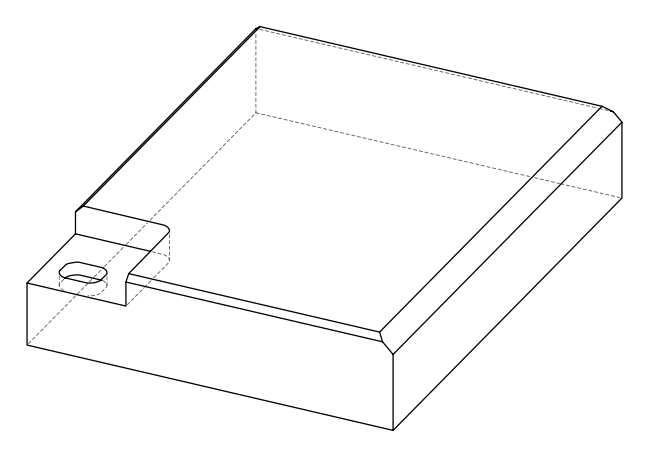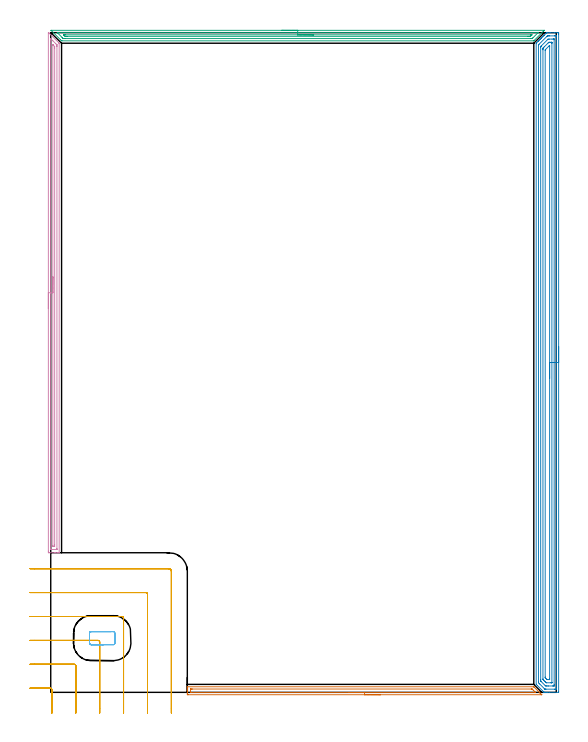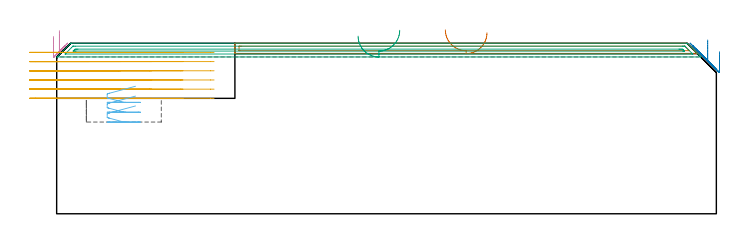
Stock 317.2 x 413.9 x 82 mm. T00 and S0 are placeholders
(PLAN: 6 operations, 1 tool changes, 44.9 min)
(1 AREA_MILL | FG_CHAMFER_SURFACE | UGT0205_001 | 3.71 min | 2863 mm3)
(2 AREA_MILL_1 | FG_CHAMFER_SURFACE_1 | UGT0205_001 | 16.77 min | 41057 mm3)
(3 AREA_MILL_2 | FG_CHAMFER_SURFACE_2 | UGT0205_001 | 7.45 min | 6655 mm3)
(4 AREA_MILL_3 | FG_CHAMFER_SURFACE_3 | UGT0205_001 | 7.94 min | 7552 mm3)
(5 MILL_CORNER_NOTCH_RECTANGULAR | CORNER_NOTCH_RECTANGULAR | UGT0201_136 | Follow Part, ap 5, ae 75% | 8.36 min | 198045 mm3)
(6 MILL_RECTANGULAR_POCKET | POCKET_RECTANGULAR_STRAIGHT | UGT0201_136 | Follow Part, ap 5, ae 75% | 0.65 min | 10354 mm3)
(TOOL UGT0205_001 | Chamfer Mill 20 x 3 x 45 deg. | D20 FL50 Z2)
(TOOL UGT0201_136 | Carbide End Mill 20.0 | D20 FL30 Z4)
(OP 1 AREA_MILL)
G17 G21 G94 G90
T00 M6
G54
G17 G0 G90 X206.9 Y-1.5 S1061 M3
G43 Z92. H0
Z87.
G94 G1 X206.862 Z86.128 F250.
X206.748 Z85.264
X206.559 Z84.412
X206.297 Z83.58
X205.963 Z82.774
X205.56 Z82.
X205.092 Z81.264
X204.56 Z80.572
X203.971 Z79.929
X203.328 Z79.34
X202.636 Z78.808
X201.9 Z78.34
X201.126 Z77.937
X200.32 Z77.603
X199.488 Z77.341
X198.637 Z77.152
X197.772 Z77.038
X196.9 Z77.
X86.298
X85.975 Y-1.497 Z77.001
X85.71 Y-1.493 Z77.003
X85.7 Y-1.18 Z77.315
Y-0.893 Z77.602
Y-0.308 Z78.186
Y0.266 Z78.763
Y0.564 Z79.061
Y1.138 Z79.635
Y1.436 Z79.932
Y2.032 Z80.532
Y2.308 Z80.807
Y3.18 Z81.679
Y3.282 Z81.781
X85.704 Y3.393 Z81.885
X85.71 Y3.498 Z81.988
X85.852 Y3.5 Z82.
X303.042
X303.095 Y3.495 Z81.991
X303.122 Y3.476 Z81.972
X303.249 Y3.352 Z81.851
X306.474 Y0.128 Z78.624
X306.61 Y-0.009 Z78.489
X306.769 Y-0.168 Z78.33
X306.91 Y-0.308 Z78.187
X307.056 Y-0.455 Z78.043
X307.196 Y-0.595 Z77.903
X307.347 Y-0.744 Z77.751
X307.839 Y-1.239 Z77.261
X308.047 Y-1.446 Z77.053
X308.096 Y-1.496 Z77.002
Y-1.498 Z77.
Y-1.499 Z76.999
X196.9 Y-1.5 Z77.
Y-0.086 Z78.414
X88.082 Y-0.085 Z78.415
X87.854 Y-0.084 Z78.416
X87.742 Y-0.081 Z78.419
X87.719 Y-0.079 Z78.421
X87.71 Y-0.071 Z78.429
X87.707 Y-0.049 Z78.451
X87.701 Y0.064 Z78.564
Y1.809 Z80.309
X87.705 Y1.934 Z80.434
X87.71 Y2.033 Z80.533
X87.718 Y2.079 Z80.579
X87.751 Y2.08 Z80.58
X88.082 Y2.084 Z80.584
X88.31 Y2.085 Z80.585
X88.974 Y2.086 Z80.586
X301.486 Y2.085 Z80.585
X301.818 Y2.083 Z80.583
X301.983 Y2.079 Z80.579
X302.062 Y2.076 Z80.576
X302.15 Y1.995 Z80.495
X302.714 Y1.436 Z79.936
X303.042 Y1.109 Z79.609
X303.586 Y0.564 Z79.064
X303.934 Y0.216 Z78.716
X304.189 Y-0.046 Z78.454
X304.214 Y-0.075 Z78.425
X304.215 Y-0.079 Z78.421
X304.203 Y-0.081 Z78.419
X304.114 Y-0.084 Z78.416
X303.934 Y-0.085 Z78.415
X303.706 Y-0.086 Z78.414
X196.9
X196.028 Z78.452
X195.164 Z78.566
X194.312 Z78.755
X193.48 Z79.017
X192.674 Z79.351
X191.9 Z79.754
X191.164 Z80.223
X190.472 Z80.754
X189.829 Z81.343
X189.24 Z81.986
X188.709 Z82.678
X188.24 Z83.414
X187.837 Z84.188
X187.503 Z84.994
X187.241 Z85.826
X187.052 Z86.678
X186.938 Z87.543
X186.9 Z88.414
G0 Z92.
M5
M2
(OP 2 AREA_MILL_1)
G17 G21 G94 G90
T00 M6
G54
G17 G0 G90 X318.7 Y216.95 S1061 M3
G43 Z92. H0
Z77.9
G94 G1 Y216.912 Z77.028 F250.
Y216.798 Z76.163
Y216.609 Z75.312
Y216.347 Z74.48
Y216.013 Z73.674
Y215.61 Z72.9
Y215.141 Z72.164
Y214.61 Z71.472
Y214.021 Z70.829
Y213.378 Z70.24
Y212.686 Z69.708
Y211.95 Z69.24
Y211.176 Z68.837
Y210.37 Z68.503
Y209.538 Z68.241
Y208.686 Z68.052
Y207.822 Z67.938
Y206.95 Z67.9
Y0.616
X318.695 Y0.168 Z67.903
X318.692 Y0.01 Z67.906
X318.53 Y0. Z68.068
X312.971 Z73.623
X311.544 Z75.052
X311.21 Z75.386
X310.541 Z76.059
X310.117 Z76.483
X309.831 Z76.764
X309.708 Y0.001 Z76.888
X309.589 Y0.01 Z77.007
X309.493 Y0.106 Z77.105
X309.448 Y0.152 Z77.151
X305.334 Y4.265 Z81.264
X304.698 Y4.903 Z81.901
X304.605 Y5.006 Z81.991
X304.6 Y5.082 Z82.
Y407.031
X304.604 Y407.306 Z81.99
X304.777 Y407.478 Z81.821
X304.857 Y407.558 Z81.741
X305.819 Y408.52 Z80.779
X305.924 Y408.626 Z80.672
X306.365 Y409.065 Z80.235
X306.805 Y409.507 Z79.791
X307.011 Y409.711 Z79.589
X307.067 Y409.767 Z79.533
X307.686 Y410.388 Z78.91
X307.904 Y410.604 Z78.696
X308.567 Y411.269 Z78.029
X308.758 Y411.458 Z77.842
X308.797 Y411.497 Z77.803
X309.448 Y412.149 Z77.149
X309.604 Y412.304 Z76.996
X310.846 Y413.546 Z75.754
X311.032 Y413.73 Z75.567
X311.2 Y413.89 Z75.399
X311.21 Y413.893 Z75.39
X311.879 Y413.9 Z74.721
X313.306 Z73.291
X316.222 Z70.375
X317.983 Z68.614
X318.257 Y413.896 Z68.34
X318.692 Y413.89 Z67.906
X318.695 Y413.728 Z67.903
X318.699 Y413.284 Z67.901
X318.7 Y412.834 Z67.9
Y206.95
X317.286 Z69.314
X317.285 Y2.494 Z69.315
X317.284 Y2.403 Z69.316
X317.279 Y2.012 Z69.321
X316.889 Y2.003 Z69.711
X316.495 Y2.001 Z70.105
X316.011 Y2. Z70.589
X310.726 Z75.874
X310.329 Y2.002 Z76.271
X310.196 Y2.005 Z76.404
X310.091 Y2.01 Z76.509
X310.035 Y2.026 Z76.565
X309.993 Y2.066 Z76.607
X309.648 Y2.403 Z76.952
X306.805 Y5.245 Z79.795
X306.08 Y5.976 Z80.52
X306.031 Y6.031 Z80.569
X306.021 Y6.078 Z80.579
X306.018 Y6.176 Z80.582
X306.016 Y6.377 Z80.584
X306.014 Y6.778 Z80.586
Y6.869
X306.015 Y406.046 Z80.585
X306.016 Y406.138 Z80.584
X306.019 Y406.237 Z80.581
X306.021 Y406.258 Z80.579
X306.037 Y406.279 Z80.563
X306.075 Y406.321 Z80.525
X306.197 Y406.446 Z80.403
X306.35 Y406.6 Z80.25
X311.247 Y411.497 Z75.353
X311.532 Y411.778 Z75.068
X311.614 Y411.856 Z74.986
X311.646 Y411.884 Z74.954
X311.701 Y411.892 Z74.899
X312.09 Y411.897 Z74.51
X312.574 Y411.9 Z74.026
X312.971 Z73.629
X316.098 Z70.502
X316.495 Y411.899 Z70.105
X316.982 Y411.896 Z69.618
X317.19 Y411.89 Z69.41
X317.279 Y411.862 Z69.321
X317.284 Y411.59 Z69.316
X317.285 Y411.497 Z69.315
X317.286 Y206.95 Z69.314
X315.872 Z70.728
X315.871 Y4.822 Z70.729
X315.866 Y4.189 Z70.734
X315.865 Y4.06 Z70.735
X315.857 Y4.009 Z70.743
X315.796 Y4.004 Z70.804
X315.614 Y4.002 Z70.986
X314.919 Y4. Z71.681
X312.277 Z74.323
X311.396 Y4.001 Z75.205
X311.21 Y4.002 Z75.39
X310.505 Y4.01 Z76.095
X310.329 Y4.172 Z76.271
X310.31 Y4.189 Z76.29
X307.631 Y6.869 Z78.969
X307.574 Y6.929 Z79.026
X307.458 Y7.053 Z79.142
X307.435 Y7.101 Z79.165
X307.433 Y7.125 Z79.167
X307.429 Y7.762 Z79.171
Y8.023
Y404.929
X307.43 Y405.087 Z79.17
X307.433 Y405.165 Z79.167
X307.435 Y405.202 Z79.165
X307.452 Y405.245 Z79.148
X307.568 Y405.365 Z79.032
X307.686 Y405.486 Z78.914
X311.911 Y409.711 Z74.689
X312.003 Y409.799 Z74.597
X312.09 Y409.881 Z74.51
X312.787 Y409.898 Z73.813
X314.547 Y409.9 Z72.053
X315.428 Z71.172
X315.614 Y409.898 Z70.986
X315.8 Y409.893 Z70.8
X315.852 Y409.89 Z70.748
X315.865 Y409.883 Z70.735
X315.867 Y409.867 Z70.733
X315.87 Y409.798 Z70.73
X315.871 Y409.711 Z70.729
X315.872 Y409.45 Z70.728
Y206.95
X314.457 Z72.143
Y6.256
X314.454 Y6.051 Z72.146
X314.452 Y6.017 Z72.148
X314.449 Y6.01 Z72.151
X314.44 Y6.006 Z72.16
X314.388 Y6.002 Z72.212
X314.281 Y6.001 Z72.319
X313.852 Y6. Z72.748
X311.185 Y6.001 Z75.415
X310.973 Y6.01 Z75.627
X310.575 Y6.386 Z76.025
X310.329 Y6.624 Z76.271
X310.08 Y6.869 Z76.52
X309.448 Y7.501 Z77.152
X309.188 Y7.762 Z77.412
X308.921 Y8.037 Z77.679
X308.849 Y8.113 Z77.751
X308.847 Y8.146 Z77.753
X308.845 Y8.222 Z77.755
X308.843 Y8.375 Z77.757
Y403.178
X308.845 Y403.458 Z77.755
X308.849 Y404.065 Z77.751
X308.861 Y404.2 Z77.739
X309.004 Y404.352 Z77.596
X309.669 Y405.021 Z76.931
X312.09 Y407.44 Z74.51
X312.333 Y407.679 Z74.267
X312.547 Y407.886 Z74.053
X312.971 Y407.899 Z73.629
X312.996 Y407.9 Z73.604
X313.852 Z72.748
X314.283 Y407.899 Z72.317
X314.385 Y407.896 Z72.215
X314.434 Y407.891 Z72.166
X314.451 Y407.887 Z72.149
X314.452 Y407.872 Z72.148
X314.455 Y407.769 Z72.145
X314.457 Y407.311 Z72.143
Y407.031
Y206.95
X313.043 Z73.557
Y8.509
X313.042 Y8.364 Z73.558
X313.037 Y8.073 Z73.563
X313.035 Y8.007 Z73.565
X313.031 Y8.006 Z73.569
X313.012 Y8.003 Z73.588
X312.971 Y8.001 Z73.629
X311.855 Y8. Z74.745
X311.533 Y8.003 Z75.067
X311.452 Y8.006 Z75.148
X311.413 Y8.01 Z75.187
X311.366 Y8.044 Z75.234
X311.21 Y8.195 Z75.39
X310.745 Y8.655 Z75.855
X310.329 Y9.078 Z76.271
X310.276 Y9.134 Z76.324
X310.264 Y9.331 Z76.336
X310.259 Y9.476 Z76.341
X310.257 Y9.548 Z76.343
X310.258 Y402.711 Z76.342
X310.259 Y402.856 Z76.341
X310.264 Y403.142 Z76.336
X310.329 Y403.218 Z76.271
X310.444 Y403.342 Z76.156
X310.557 Y403.458 Z76.043
X312.343 Y405.245 Z74.257
X312.662 Y405.559 Z73.938
X312.971 Y405.862 Z73.629
X313.016 Y405.89 Z73.584
X313.031 Z73.569
X313.036 Y405.754 Z73.564
X313.041 Y405.463 Z73.559
X313.043 Y405.318 Z73.557
Y206.95
Y206.078 Z73.595
Y205.213 Z73.709
Y204.362 Z73.898
Y203.53 Z74.16
Y202.724 Z74.494
Y201.95 Z74.897
Y201.214 Z75.365
Y200.522 Z75.896
Y199.879 Z76.486
Y199.29 Z77.129
Y198.758 Z77.821
Y198.29 Z78.557
Y197.887 Z79.331
Y197.553 Z80.137
Y197.291 Z80.969
Y197.102 Z81.82
Y196.988 Z82.685
Y196.95 Z83.557
G0 Z92.
M5
M2
(OP 3 AREA_MILL_2)
G17 G21 G94 G90
T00 M6
G54
G17 G0 G90 X144.95 Y415.4 S1061 M3
G43 Z92. H0
Z85.4
G94 G1 X144.988 Z84.528 F250.
X145.102 Z83.664
X145.291 Z82.812
X145.553 Z81.98
X145.887 Z81.174
X146.29 Z80.4
X146.758 Z79.664
X147.29 Z78.972
X147.879 Z78.329
X148.522 Z77.74
X149.214 Z77.208
X149.95 Z76.74
X150.724 Z76.337
X151.53 Z76.003
X152.362 Z75.741
X153.213 Z75.552
X154.078 Z75.438
X154.95 Z75.4
X309.608
X309.675 Y415.395 Z75.404
X309.682 Y415.393 Z75.405
X309.675 Y415.374 Z75.423
X309.082 Y414.782 Z76.018
X303.285 Y408.985 Z81.815
X303.227 Y408.928 Z81.872
X303.095 Y408.804 Z81.99
X302.825 Y408.8 Z82.
X7.075
X6.796 Y408.805 Z81.991
X6.182 Y409.418 Z81.382
X0.522 Y415.077 Z75.722
X0.371 Y415.227 Z75.569
X0.224 Y415.379 Z75.419
X0.217 Y415.394 Z75.403
X0.224 Y415.399 Z75.399
X154.95 Y415.4 Z75.4
Y413.986 Z76.814
X305.605 Y413.985 Z76.815
X305.802 Y413.981 Z76.819
X305.819 Y413.979 Z76.821
X305.82 Y413.978 Z76.822
X305.804 Y413.958 Z76.842
X305.775 Y413.926 Z76.874
X305.737 Y413.887 Z76.913
X302.494 Y410.644 Z80.156
X302.16 Y410.313 Z80.487
X302.08 Y410.24 Z80.56
X302.058 Y410.221 Z80.579
X302.026 Y410.218 Z80.582
X301.932 Y410.217 Z80.583
X301.137 Y410.214 Z80.586
X301.038
X8.862
X8.066 Y410.216 Z80.584
X7.968 Y410.218 Z80.582
X7.871 Y410.221 Z80.579
X7.829 Y410.232 Z80.568
X7.799 Y410.258 Z80.542
X7.74 Y410.313 Z80.487
X7.075 Y410.975 Z79.825
X4.394 Y413.656 Z77.144
X4.169 Y413.887 Z76.913
X4.095 Y413.967 Z76.833
X4.09 Y413.979 Z76.821
X4.131 Y413.982 Z76.818
X4.197 Y413.984 Z76.816
X4.296 Y413.985 Z76.815
X4.394 Y413.986 Z76.814
X154.95
Y412.572 Z78.228
X301.038 Y412.571 Z78.229
X301.461 Y412.57 Z78.23
X301.668 Y412.568 Z78.232
X301.932 Y412.565 Z78.235
X301.934 Y412.545 Z78.255
X301.932 Y412.534 Z78.266
X301.716 Y412.316 Z78.484
X301.5 Y412.1 Z78.7
X301.268 Y411.87 Z78.93
X301.038 Y411.644 Z79.156
X300.609 Y411.635 Z79.165
X300.145 Y411.631 Z79.169
X299.674 Y411.629 Z79.171
X299.251 Z79.172
X10.226 Z79.171
X9.755 Y411.631 Z79.169
X9.327 Y411.635 Z79.165
X8.862 Y411.644 Z79.156
X8.403 Y412.1 Z78.7
X7.968 Y412.536 Z78.264
X7.947 Y412.564 Z78.236
X7.968 Y412.566 Z78.234
X8.392 Y412.57 Z78.23
X8.862 Y412.571 Z78.229
X9.284 Y412.572 Z78.228
X154.95
X155.822 Z78.267
X156.686 Z78.38
X157.538 Z78.569
X158.37 Z78.832
X159.176 Z79.165
X159.95 Z79.568
X160.686 Z80.037
X161.378 Z80.568
X162.021 Z81.157
X162.61 Z81.801
X163.141 Z82.493
X163.61 Z83.228
X164.013 Z84.002
X164.347 Z84.808
X164.609 Z85.64
X164.798 Z86.492
X164.912 Z87.357
X164.95 Z88.228
G0 Z92.
M5
M2
(OP 4 AREA_MILL_3)
G17 G21 G94 G90
T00 M6
G54
G17 G0 G90 X-1.5 Y240.75 S1061 M3
G43 Z92. H0
Z85.2
G94 G1 Y240.788 Z84.328 F250.
Y240.902 Z83.464
Y241.091 Z82.612
Y241.353 Z81.78
Y241.687 Z80.974
Y242.09 Z80.2
Y242.559 Z79.464
Y243.09 Z78.772
Y243.679 Z78.129
Y244.322 Z77.54
Y245.014 Z77.008
Y245.75 Z76.54
Y246.524 Z76.137
Y247.33 Z75.803
Y248.162 Z75.541
Y249.014 Z75.352
Y249.878 Z75.238
Y250.75 Z75.2
Y413.636
X-1.498 Y413.733 Z75.202
X-1.493 Y413.897 Z75.207
X-1.483 Y413.899 Z75.216
X-1.316 Y413.895 Z75.376
X-1.294 Y413.89 Z75.398
X-1.219 Y413.821 Z75.477
X-1.158 Y413.758 Z75.541
X5.144 Y407.456 Z81.844
X5.296 Y407.295 Z81.99
X5.3 Y407.035 Z82.
Y87.767
X5.298 Y87.61 Z81.989
X5.174 Y87.603 Z81.867
X5.043 Y87.6 Z81.743
X4.739 Z81.438
X4.084 Z80.779
X2.883 Z79.58
X2.337 Z79.031
X-1.066 Z75.631
X-1.158 Y87.602 Z75.539
X-1.493 Y87.61 Z75.204
X-1.497 Y87.868 Z75.202
X-1.499 Y88.214 Z75.201
X-1.5 Y88.564 Z75.2
Y250.75
X-0.086 Z76.614
X-0.085 Y409.51 Z76.615
X-0.084 Y409.714 Z76.616
X-0.079 Y410.203 Z76.621
X0.433 Y409.714 Z77.133
X0.59 Y409.559 Z77.29
X1.33 Y408.821 Z78.03
X3.211 Y406.94 Z79.911
X3.605 Y406.545 Z80.305
X3.805 Y406.342 Z80.505
X3.854 Y406.289 Z80.554
X3.875 Y406.263 Z80.575
X3.879 Y406.239 Z80.579
X3.881 Y406.142 Z80.581
X3.885 Y405.452 Z80.585
X3.886 Y405.249 Z80.586
X3.885 Y90.203 Z80.585
X3.884 Y90. Z80.584
X3.88 Y89.656 Z80.58
X3.879 Y89.62 Z80.579
X3.836 Y89.61 Z80.536
X3.732 Y89.605 Z80.432
X3.601 Y89.601 Z80.301
X0.107 Y89.6 Z76.807
X-0.038 Y89.603 Z76.662
X-0.068 Y89.606 Z76.632
X-0.077 Y89.61 Z76.623
X-0.08 Y89.617 Z76.62
X-0.083 Y89.651 Z76.617
X-0.085 Y89.797 Z76.615
X-0.086 Y250.75 Z76.614
X1.328 Z78.028
X1.329 Y406.142 Z78.029
X1.33 Y406.278 Z78.03
X1.332 Y406.325 Z78.032
X1.334 Y406.347 Z78.034
X1.368 Y406.321 Z78.068
X1.463 Y406.234 Z78.163
X1.558 Y406.142 Z78.258
X2.337 Y405.359 Z79.037
X2.443 Y405.249 Z79.143
X2.465 Y405.21 Z79.165
X2.467 Y405.179 Z79.167
X2.47 Y405.113 Z79.17
X2.471 Y404.356 Z79.171
X2.472 Y404.218 Z79.172
X2.471 Y92.542 Z79.171
X2.469 Y91.786 Z79.169
X2.467 Y91.653 Z79.167
X2.465 Y91.612 Z79.165
X2.427 Y91.609 Z79.127
X2.337 Y91.605 Z79.037
X1.645 Y91.6 Z78.345
X1.463 Y91.602 Z78.163
X1.403 Y91.605 Z78.103
X1.355 Y91.61 Z78.055
X1.335 Y91.617 Z78.035
X1.334 Y91.649 Z78.034
X1.33 Y91.786 Z78.03
X1.329 Y91.923 Z78.029
X1.328 Y250.75 Z78.028
Y251.622 Z78.067
Y252.487 Z78.18
Y253.338 Z78.369
Y254.17 Z78.632
Y254.976 Z78.965
Y255.75 Z79.368
Y256.486 Z79.837
Y257.178 Z80.368
Y257.821 Z80.957
Y258.41 Z81.601
Y258.942 Z82.293
Y259.41 Z83.028
Y259.813 Z83.802
Y260.147 Z84.608
Y260.409 Z85.44
Y260.598 Z86.292
Y260.712 Z87.157
Y260.75 Z88.028
G0 Z92.
M5
M2
(OP 5 MILL_CORNER_NOTCH_RECTANGULAR)
G17 G21 G94 G90
T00 M6
G54
G17 G0 G90 X0.7 Y-13. S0 M3
G43 Z92. H0
Z77.583
G94 G1 Y-10. F250.
Y1.606 F500.
G3 X-0.294 Y2.6 R1.
G1 X-10.
X-13. F250.
G0 Z92.
X15.7 Y-13.
Z77.583
G1 Y-10.
Y16.606 F500.
G3 X14.706 Y17.6 R1.
G1 X-10.
X-13. F250.
G0 Z92.
X30.7 Y-13.
Z77.583
G1 Y-10.
Y31.605 F500.
G3 X29.705 Y32.6 R1.
G1 X-10.
X-13. F250.
G0 Z92.
X45.7 Y-13.
Z77.583
G1 Y-10.
Y46.605 F500.
G3 X44.705 Y47.6 R1.
G1 X-10.
X-13. F250.
G0 Z92.
X60.7 Y-13.
Z77.583
G1 Y-10.
Y61.605 F500.
G3 X59.705 Y62.6 R1.
G1 X-10.
X-13. F250.
G0 Z92.
X75.7 Y-13.
Z77.583
G1 Y-10.
Y75.9 F500.
G3 X74. Y77.6 R1.7
G1 X-10.
X-13. F250.
G0 Z92.
X0.7 Y-13.
Z73.167
G1 Y-10.
Y1.606 F500.
G3 X-0.294 Y2.6 R1.
G1 X-10.
X-13. F250.
G0 Z92.
X15.7 Y-13.
Z73.167
G1 Y-10.
Y16.606 F500.
G3 X14.706 Y17.6 R1.
G1 X-10.
X-13. F250.
G0 Z92.
X30.7 Y-13.
Z73.167
G1 Y-10.
Y31.605 F500.
G3 X29.705 Y32.6 R1.
G1 X-10.
X-13. F250.
G0 Z92.
X45.7 Y-13.
Z73.167
G1 Y-10.
Y46.605 F500.
G3 X44.705 Y47.6 R1.
G1 X-10.
X-13. F250.
G0 Z92.
X60.7 Y-13.
Z73.167
G1 Y-10.
Y61.605 F500.
G3 X59.705 Y62.6 R1.
G1 X-10.
X-13. F250.
G0 Z92.
X75.7 Y-13.
Z73.167
G1 Y-10.
Y75.9 F500.
G3 X74. Y77.6 R1.7
G1 X-10.
X-13. F250.
G0 Z92.
X0.7 Y-13.
Z68.75
G1 Y-10.
Y1.606 F500.
G3 X-0.294 Y2.6 R1.
G1 X-10.
X-13. F250.
G0 Z92.
X15.7 Y-13.
Z68.75
G1 Y-10.
Y16.606 F500.
G3 X14.706 Y17.6 R1.
G1 X-10.
X-13. F250.
G0 Z92.
X30.7 Y-13.
Z68.75
G1 Y-10.
Y31.605 F500.
G3 X29.705 Y32.6 R1.
G1 X-10.
X-13. F250.
G0 Z92.
X45.7 Y-13.
Z68.75
G1 Y-10.
Y46.605 F500.
G3 X44.705 Y47.6 R1.
G1 X-10.
X-13. F250.
G0 Z92.
X60.7 Y-13.
Z68.75
G1 Y-10.
Y61.605 F500.
G3 X59.705 Y62.6 R1.
G1 X-10.
X-13. F250.
G0 Z92.
X75.7 Y-13.
Z68.75
G1 Y-10.
Y75.9 F500.
G3 X74. Y77.6 R1.7
G1 X-10.
X-13. F250.
G0 Z92.
X0.7 Y-13.
Z64.333
G1 Y-10.
Y1.606 F500.
G3 X-0.294 Y2.6 R1.
G1 X-10.
X-13. F250.
G0 Z92.
X15.7 Y-13.
Z64.333
G1 Y-10.
Y16.606 F500.
G3 X14.706 Y17.6 R1.
G1 X-10.
X-13. F250.
G0 Z92.
X30.7 Y-13.
Z64.333
G1 Y-10.
Y31.605 F500.
G3 X29.705 Y32.6 R1.
G1 X-10.
X-13. F250.
G0 Z92.
X45.7 Y-13.
Z64.333
G1 Y-10.
Y46.605 F500.
G3 X44.705 Y47.6 R1.
G1 X-10.
X-13. F250.
G0 Z92.
X60.7 Y-13.
Z64.333
G1 Y-10.
Y61.605 F500.
G3 X59.705 Y62.6 R1.
G1 X-10.
X-13. F250.
G0 Z92.
X75.7 Y-13.
Z64.333
G1 Y-10.
Y75.9 F500.
G3 X74. Y77.6 R1.7
G1 X-10.
X-13. F250.
G0 Z92.
X0.7 Y-13.
Z59.917
G1 Y-10.
Y1.606 F500.
G3 X-0.294 Y2.6 R1.
G1 X-10.
X-13. F250.
G0 Z92.
X15.7 Y-13.
Z59.917
G1 Y-10.
Y16.606 F500.
G3 X14.706 Y17.6 R1.
G1 X-10.
X-13. F250.
G0 Z92.
X30.7 Y-13.
Z59.917
G1 Y-10.
Y31.605 F500.
G3 X29.705 Y32.6 R1.
G1 X-10.
X-13. F250.
G0 Z92.
X45.7 Y-13.
Z59.917
G1 Y-10.
Y46.605 F500.
G3 X44.705 Y47.6 R1.
G1 X-10.
X-13. F250.
G0 Z92.
X60.7 Y-13.
Z59.917
G1 Y-10.
Y61.605 F500.
G3 X59.705 Y62.6 R1.
G1 X-10.
X-13. F250.
G0 Z92.
X75.7 Y-13.
Z59.917
G1 Y-10.
Y75.9 F500.
G3 X74. Y77.6 R1.7
G1 X-10.
X-13. F250.
G0 Z92.
X0.7 Y-13.
Z55.5
G1 Y-10.
Y1.606 F500.
G3 X-0.294 Y2.6 R1.
G1 X-10.
X-13. F250.
G0 Z92.
X15.7 Y-13.
Z55.5
G1 Y-10.
Y16.606 F500.
G3 X14.706 Y17.6 R1.
G1 X-10.
X-13. F250.
G0 Z92.
X30.7 Y-13.
Z55.5
G1 Y-10.
Y31.605 F500.
G3 X29.705 Y32.6 R1.
G1 X-10.
X-13. F250.
G0 Z92.
X45.7 Y-13.
Z55.5
G1 Y-10.
Y46.605 F500.
G3 X44.705 Y47.6 R1.
G1 X-10.
X-13. F250.
G0 Z92.
X60.7 Y-13.
Z55.5
G1 Y-10.
Y61.605 F500.
G3 X59.705 Y62.6 R1.
G1 X-10.
X-13. F250.
G0 Z92.
X75.7 Y-13.
Z55.5
G1 Y-10.
Y75.9 F500.
G3 X74. Y77.6 R1.7
G1 X-10.
X-13. F250.
G0 Z92.
M5
M2
(OP 6 MILL_RECTANGULAR_POCKET)
G17 G21 G94 G90
T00 M6
G54
G17 G0 G90 X37.913 Y38.1 S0 M3
G43 Z92. H0
Z61.312
G94 G1 X25.4 Z57.96 F250.
X25.295 Z57.932
X25.047 Y38.047 Z57.864
X24.817 Y37.939 Z57.796
X24.619 Y37.781 Z57.728
X24.461 Y37.583 Z57.66
X24.353 Y37.353 Z57.592
X24.3 Y37.105 Z57.524
Y30.895 Z55.86
X24.353 Y30.647 Z55.792
X24.461 Y30.417 Z55.724
X24.619 Y30.219 Z55.656
X24.817 Y30.061 Z55.588
X25.047 Y29.953 Z55.52
X25.295 Y29.9 Z55.452
X25.4 Z55.424
X32.3 Z53.575
X39.2 F500.
G3 X40.3 Y31. R1.1
G1 Y37.
G3 X39.2 Y38.1 R1.1
G1 X25.4
G3 X24.3 Y37. R1.1
G1 Y31.
G3 X25.4 Y29.9 R1.1
G1 X32.3
X33.3
G0 X37.913 Y38.1 Z56.575
G1 X25.4 Z53.222 F250.
X25.295 Z53.194
X25.047 Y38.047 Z53.126
X24.817 Y37.939 Z53.058
X24.619 Y37.781 Z52.99
X24.461 Y37.583 Z52.922
X24.353 Y37.353 Z52.854
X24.3 Y37.105 Z52.786
Y30.895 Z51.122
X24.353 Y30.647 Z51.054
X24.461 Y30.417 Z50.986
X24.619 Y30.219 Z50.918
X24.817 Y30.061 Z50.85
X25.047 Y29.953 Z50.782
X25.295 Y29.9 Z50.714
X25.4 Z50.686
X32.3 Z48.837
X39.2 F500.
G3 X40.3 Y31. R1.1
G1 Y37.
G3 X39.2 Y38.1 R1.1
G1 X25.4
G3 X24.3 Y37. R1.1
G1 Y31.
G3 X25.4 Y29.9 R1.1
G1 X32.3
X33.3
G0 X37.913 Y38.1 Z51.837
G1 X25.4 Z48.485 F250.
X25.295 Z48.457
X25.047 Y38.047 Z48.389
X24.817 Y37.939 Z48.321
X24.619 Y37.781 Z48.253
X24.461 Y37.583 Z48.185
X24.353 Y37.353 Z48.117
X24.3 Y37.105 Z48.049
Y30.895 Z46.385
X24.353 Y30.647 Z46.317
X24.461 Y30.417 Z46.249
X24.619 Y30.219 Z46.181
X24.817 Y30.061 Z46.113
X25.047 Y29.953 Z46.045
X25.295 Y29.9 Z45.977
X25.4 Z45.949
X32.3 Z44.1
X39.2 F500.
G3 X40.3 Y31. R1.1
G1 Y37.
G3 X39.2 Y38.1 R1.1
G1 X25.4
G3 X24.3 Y37. R1.1
G1 Y31.
G3 X25.4 Y29.9 R1.1
G1 X32.3
X33.3
G0 Z92.
M5
M2
